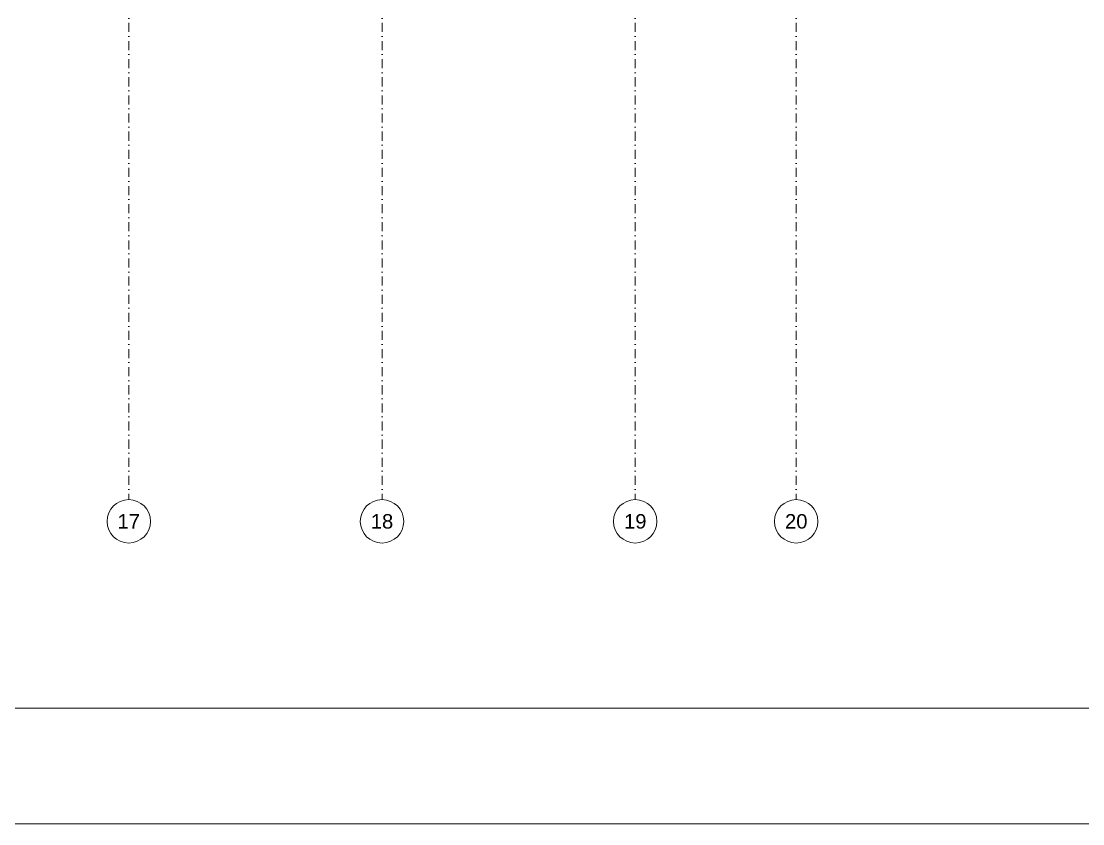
# Model space of a CAD drawing. Header units: metres. Extents: x -17822 to 152406, y -4219 to 19791.
# Drawn here: x 66283 to 69217, y -4219 to -1999 of the extents above; entities that cross this region are included whole.
import ezdxf
from ezdxf.enums import TextEntityAlignment as Align

# ---------------------------------------------------------------- set-up
doc = ezdxf.new("R2010")
doc.units = ezdxf.units.M
doc.header["$LTSCALE"] = 100
doc.header["$MEASUREMENT"] = 0
doc.linetypes.add('DASHDOT2', pattern=[0.5, 0.25, -0.125, 0, -0.125])
doc.layers.get('0').update_dxf_attribs({"color": 9, "lineweight": 9})
doc.layers.add('21', color=9, linetype='Continuous', lineweight=9)
doc.layers.add('24', color=9, linetype='DASHDOT2', lineweight=9)
doc.styles.add('Arial', font='arial.ttf', dxfattribs={"height": 2.5})

# ---------------------------------------------------------------- blocks, each defined once
blk = doc.blocks.new('0_aks')
at = {"linetype": 'Continuous'}
blk.add_circle((0, 0), 3, dxfattribs=at)
at = {"style": 'Arial'}
blk.add_attdef('AKS', text='', height=2, dxfattribs=at).set_placement((0, 0), align=Align.MIDDLE_CENTER)
blk = doc.blocks.new('p-akslar_yeni')
at = {"layer": '24'}
for points in [[(16995, -8575), (16995, -11897.2)], [(17695, -8575), (17695, -11897.2)], [(18395, -8575), (18395, -11897.2)], [(18840, -8575), (18840, -11897.2)]]:
    blk.add_lwpolyline(points, dxfattribs=at)
at = {"layer": '21', "xscale": 20, "yscale": 20, "zscale": 20}
for p, values in [((16995, -11957.2), {'AKS': '17'}), ((17695, -11957.2), {'AKS': '18'}), ((18395, -11957.2), {'AKS': '19'}), ((18840, -11957.2), {'AKS': '20'})]:
    blk.add_blockref('0_aks', p, dxfattribs=at).add_auto_attribs(values)

msp = doc.modelspace()

# ---------------------------------------------------------------- linework, layer by layer
at = {"color": 4}
for points in [[(74159.28, -4218.56), (46159.28, -4218.56), (46159.28, 12601.44), (74159.28, 12601.44)], [(46479.28, 12281.44), (71999.52, 12281.44), (71999.52, -3898.56), (46479.28, -3898.56)]]:
    msp.add_lwpolyline(points, close=True, dxfattribs=at)

# ---------------------------------------------------------------- block references
at = {"layer": '24'}
msp.add_blockref('p-akslar_yeni', (49585, 8575), dxfattribs=at)
msp.add_blockref('p-akslar_yeni', (49585, 8575), dxfattribs=at)

doc.saveas('drawing.dxf')
